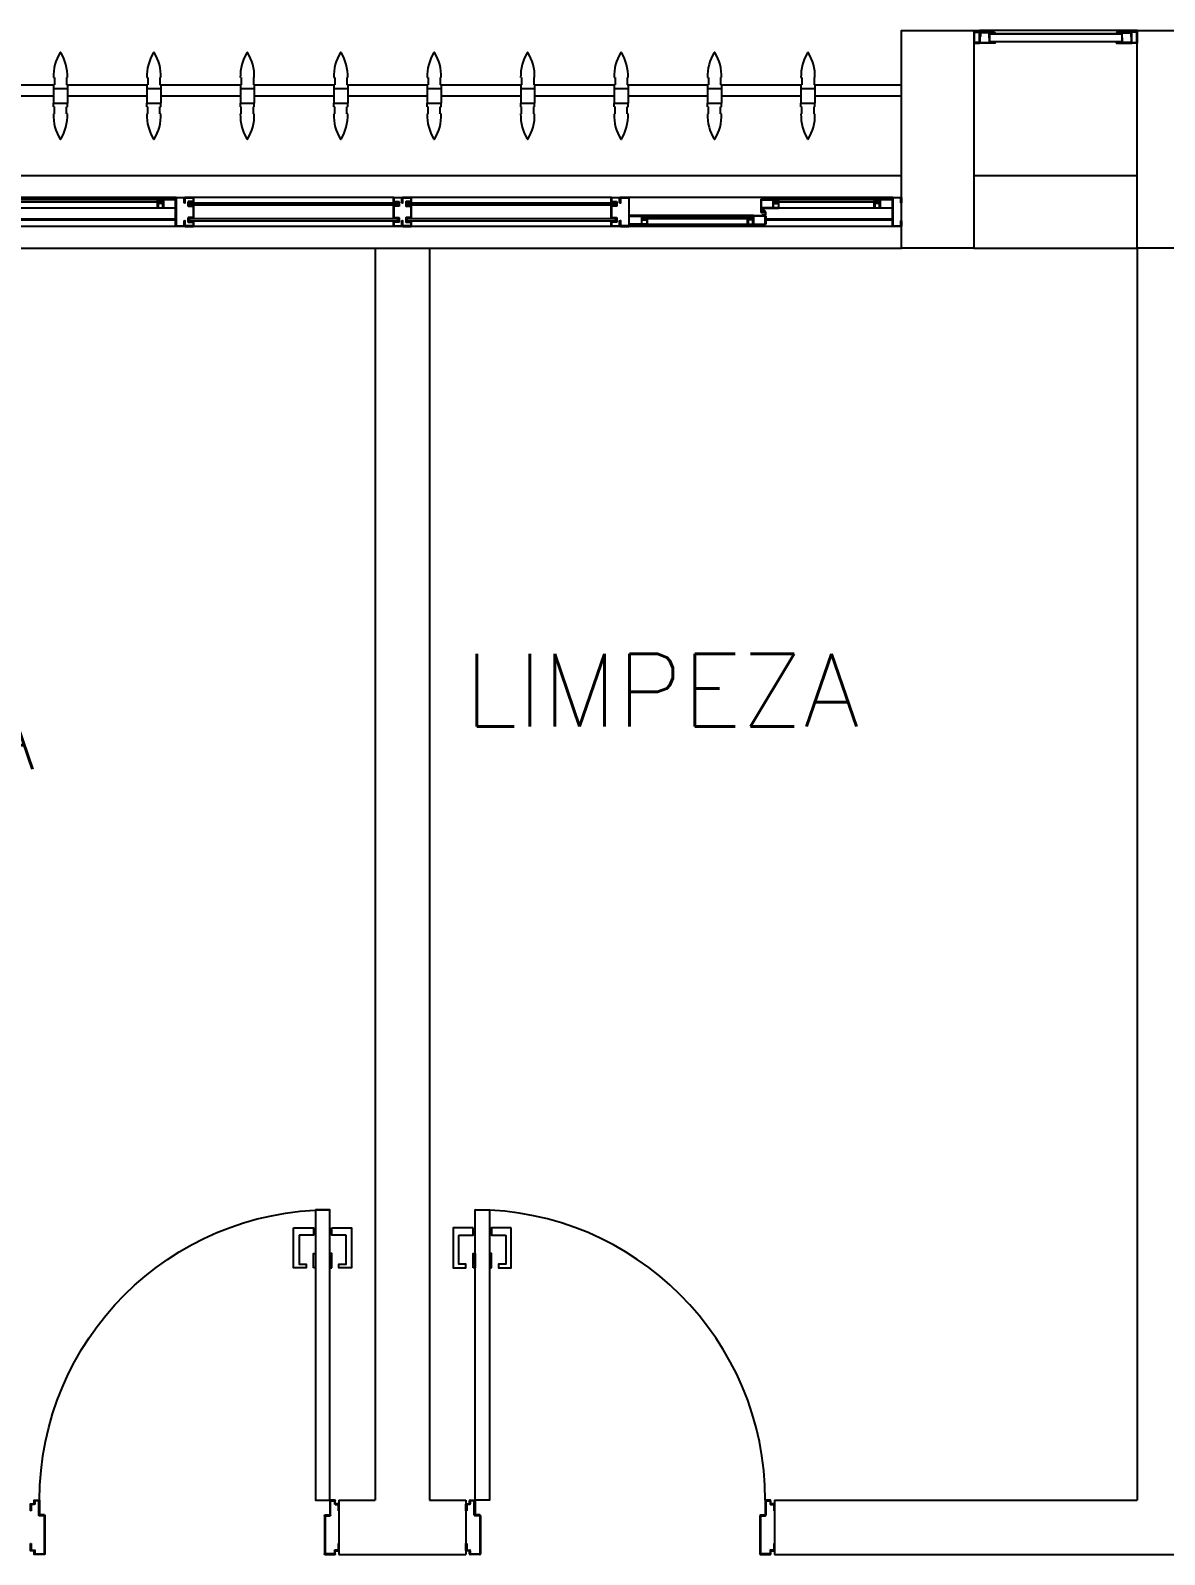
# Model space of a CAD drawing. Header units: millimetres. Extents: x 2686 to 2939, y 1294 to 1441.
# Drawn here: x 2813.071 to 2816.196, y 1316.775 to 1320.975 of the extents above; entities that cross this region are included whole.
import ezdxf

# ---------------------------------------------------------------- set-up
doc = ezdxf.new("R2010")
doc.units = ezdxf.units.MM
doc.linetypes.add('HIDDEN', pattern=[0.375, 0.25, -0.125])
for name, color, linetype in [('AR-ALV', 2, 'Continuous'), ('AR-ESQ', 1, 'Continuous'), ('AR-ESTC', 3, 'Continuous'), ('AR-PEITORIL', 1, 'Continuous'), ('AR-PORTA', 1, 'Continuous'), ('BR-PAINEL', 1, 'Continuous'), ('BR-SUPORTE', 1, 'Continuous'), ('DT-ESQ-BAGUETE-C', 1, 'Continuous'), ('DT-ESQ-BAGUETE-V', 1, 'Continuous'), ('DT-ESQ-CHAPA DOBRADA-V', 1, 'Continuous'), ('DT-ESQ-MARCO-V', 1, 'Continuous'), ('DT-ESQ-PERFIL CADEIRA-C', 2, 'Continuous'), ('DT-ESQ-PERFIL CADEIRA-V', 2, 'Continuous'), ('DT-ESQ-PERFIL U SIMPLES-C', 2, 'Continuous'), ('DT-ESQ-PERFIL U-C', 2, 'Continuous'), ('DT-ESQ-PERFIL U-V', 1, 'Continuous'), ('DT-ESQ-VENEZIANA-C', 1, 'Continuous'), ('DT-ESQ-VENEZIANA-V', 1, 'Continuous'), ('DT-ESQ-VIDRO-C', 2, 'Continuous'), ('DT-ESQ-VIDRO-PROJ', 32, 'HIDDEN'), ('DT-ESQ-VIDRO-V', 71, 'Continuous'), ('DT-TXTMOD', 1, 'Continuous'), ('maçaneta', 1, 'Continuous'), ('mov', 1, 'Continuous'), ('PM-PERFIL U-C', 2, 'Continuous'), ('pm1', 2, 'Continuous'), ('TEXTO', 2, 'Continuous')]:
    doc.layers.add(name, color=color, linetype=linetype)
doc.styles.add('S10', font='simplex.shx', dxfattribs={"height": 0.1})
doc.styles.add('UNB-100', font='simplex.shx', dxfattribs={"height": 0.2})

# ---------------------------------------------------------------- blocks, each defined once
blk = doc.blocks.new('EF21-P')
at = {"layer": 'DT-ESQ-BAGUETE-C', "ltscale": 0.1}
for points in [[(0.4225, -0.08), (0.409, -0.08), (0.409, -0.0785), (0.422, -0.0785, 0.414214), (0.4225, -0.078), (0.4225, -0.067, 0.414214), (0.422, -0.0665), (0.409, -0.0665), (0.409, -0.065), (0.4225, -0.065, -0.414214), (0.424, -0.0665), (0.424, -0.0785, -0.414214)], [(0.7015, -0.08), (0.715, -0.08), (0.715, -0.0785), (0.702, -0.0785, -0.414214), (0.7015, -0.078), (0.7015, -0.067, -0.414214), (0.702, -0.0665), (0.715, -0.0665), (0.715, -0.065), (0.7015, -0.065, 0.414214), (0.7, -0.0665), (0.7, -0.0785, 0.414214)], [(2.61, -0.08), (2.5965, -0.08), (2.5965, -0.0785), (2.6095, -0.0785, 0.414214), (2.61, -0.078), (2.61, -0.067, 0.414214), (2.6095, -0.0665), (2.5965, -0.0665), (2.5965, -0.065), (2.61, -0.065, -0.414214), (2.6115, -0.0665), (2.6115, -0.0785, -0.414214)], [(3.1015, -0.08), (3.115, -0.08), (3.115, -0.0785), (3.102, -0.0785, -0.414214), (3.1015, -0.078), (3.1015, -0.067, -0.414214), (3.102, -0.0665), (3.115, -0.0665), (3.115, -0.065), (3.1015, -0.065, 0.414214), (3.1, -0.0665), (3.1, -0.0785, 0.414214)], [(0.0735, -0.125), (0.06, -0.125), (0.06, -0.1235), (0.073, -0.1235, 0.414214), (0.0735, -0.123), (0.0735, -0.112, 0.414214), (0.073, -0.1115), (0.06, -0.1115), (0.06, -0.11), (0.0735, -0.11, -0.414214), (0.075, -0.1115), (0.075, -0.1235, -0.414214)], [(0.339, -0.125), (0.3525, -0.125), (0.3525, -0.1235), (0.3395, -0.1235, -0.414214), (0.339, -0.123), (0.339, -0.112, -0.414214), (0.3395, -0.1115), (0.3525, -0.1115), (0.3525, -0.11), (0.339, -0.11, 0.414214), (0.3375, -0.1115), (0.3375, -0.1235, 0.414214)], [(2.0485, -0.125), (2.035, -0.125), (2.035, -0.1235), (2.048, -0.1235, 0.414214), (2.0485, -0.123), (2.0485, -0.112, 0.414214), (2.048, -0.1115), (2.035, -0.1115), (2.035, -0.11), (2.0485, -0.11, -0.414214), (2.05, -0.1115), (2.05, -0.1235, -0.414214)], [(2.5265, -0.125), (2.54, -0.125), (2.54, -0.1235), (2.527, -0.1235, -0.414214), (2.5265, -0.123), (2.5265, -0.112, -0.414214), (2.527, -0.1115), (2.54, -0.1115), (2.54, -0.11), (2.5265, -0.11, 0.414214), (2.525, -0.1115), (2.525, -0.1235, 0.414214)]]:
    blk.add_lwpolyline(points, format="xyb", close=True, dxfattribs=at)
at = {"layer": 'DT-ESQ-BAGUETE-V', "ltscale": 0.1}
for p, q in [((0.4225, -0.065), (0.7015, -0.065)), ((2.61, -0.065), (3.1015, -0.065)), ((0.0735, -0.11), (0.339, -0.11)), ((2.0485, -0.11), (2.5265, -0.11))]:
    blk.add_line(p, q, dxfattribs=at)
at = {"layer": 'DT-ESQ-CHAPA DOBRADA-V', "ltscale": 0.1}
for p, q in [((0.025, -0.077), (0.374, -0.077)), ((0.025, -0.08), (0.374, -0.08)), ((2, -0.077), (2.5615, -0.077)), ((2, -0.08), (2.5615, -0.08))]:
    blk.add_line(p, q, dxfattribs=at)
at = {"layer": 'DT-ESQ-MARCO-V', "ltscale": 0.1}
for p, q in [((0.7985, -0.06), (1.3515, -0.06)), ((1.3985, -0.06), (1.9515, -0.06)), ((3.1985, -0.06), (3.7515, -0.06)), ((0.7985, -0.14), (1.3515, -0.14)), ((1.3985, -0.14), (1.9515, -0.14)), ((3.1985, -0.14), (3.7515, -0.14))]:
    blk.add_line(p, q, dxfattribs=at)
at = {"layer": 'DT-ESQ-PERFIL CADEIRA-C', "ltscale": 0.1}
for p, q in [((0.376, -0.0885), (0.4225, -0.0885)), ((0.75, -0.0885), (0.7015, -0.0885)), ((2.5635, -0.0885), (2.61, -0.0885)), ((3.15, -0.0885), (3.1015, -0.0885)), ((0.025, -0.1335), (0.0735, -0.1335)), ((0.3855, -0.1335), (0.339, -0.1335)), ((2, -0.1335), (2.0485, -0.1335)), ((2.573, -0.1335), (2.5265, -0.1335))]:
    blk.add_line(p, q, dxfattribs=at)
for points in [[(0.4225, -0.087, -1), (0.4225, -0.09), (0.376, -0.09, -0.414214), (0.374, -0.088), (0.374, -0.067, -0.414214), (0.376, -0.065), (0.4075, -0.065, -0.414214), (0.409, -0.0665), (0.409, -0.087)], [(0.409, -0.0885, -0.198913), (0.4079, -0.0881, -0.198913), (0.4075, -0.087), (0.4075, -0.067, 0.414214), (0.407, -0.0665), (0.376, -0.0665, 0.414214), (0.3755, -0.067), (0.3755, -0.088, 0.414214), (0.376, -0.0885)], [(0.7015, -0.09), (0.75, -0.09), (0.75, -0.0885), (0.715, -0.0885, 0.198912), (0.7161, -0.0881, 0.198913), (0.7165, -0.087), (0.7165, -0.067, -0.414214), (0.717, -0.0665), (0.75, -0.0665), (0.75, -0.065), (0.7165, -0.065, 0.414214), (0.715, -0.0665), (0.715, -0.0785), (0.715, -0.08), (0.715, -0.087), (0.7015, -0.087, 1)], [(2.61, -0.087, -1), (2.61, -0.09), (2.5635, -0.09, -0.414214), (2.5615, -0.088), (2.5615, -0.067, -0.414214), (2.5635, -0.065), (2.595, -0.065, -0.414214), (2.5965, -0.0665), (2.5965, -0.087)], [(2.5965, -0.0885, -0.198913), (2.5954, -0.0881, -0.198913), (2.595, -0.087), (2.595, -0.067, 0.414214), (2.5945, -0.0665), (2.5635, -0.0665, 0.414214), (2.563, -0.067), (2.563, -0.088, 0.414214), (2.5635, -0.0885)], [(3.1015, -0.09), (3.15, -0.09), (3.15, -0.0885), (3.115, -0.0885, 0.198912), (3.1161, -0.0881, 0.198913), (3.1165, -0.087), (3.1165, -0.067, -0.414214), (3.117, -0.0665), (3.15, -0.0665), (3.15, -0.065), (3.1165, -0.065, 0.414214), (3.115, -0.0665), (3.115, -0.0785), (3.115, -0.08), (3.115, -0.087), (3.1015, -0.087, 1)], [(0.0735, -0.135), (0.025, -0.135), (0.025, -0.1335), (0.06, -0.1335, -0.198912), (0.0589, -0.1331, -0.198913), (0.0585, -0.132), (0.0585, -0.112, 0.414214), (0.058, -0.1115), (0.025, -0.1115), (0.025, -0.11), (0.0585, -0.11, -0.414214), (0.06, -0.1115), (0.06, -0.1235), (0.06, -0.125), (0.06, -0.132), (0.0735, -0.132, -1)], [(0.339, -0.132, 1), (0.339, -0.135), (0.3855, -0.135, 0.414214), (0.3875, -0.133), (0.3875, -0.112, 0.414214), (0.3855, -0.11), (0.354, -0.11, 0.414214), (0.3525, -0.1115), (0.3525, -0.132)], [(0.3525, -0.1335, 0.198913), (0.3536, -0.1331, 0.198913), (0.354, -0.132), (0.354, -0.112, -0.414214), (0.3545, -0.1115), (0.3855, -0.1115, -0.414214), (0.386, -0.112), (0.386, -0.133, -0.414214), (0.3855, -0.1335)], [(2.0485, -0.135), (2, -0.135), (2, -0.1335), (2.035, -0.1335, -0.198912), (2.0339, -0.1331, -0.198913), (2.0335, -0.132), (2.0335, -0.112, 0.414214), (2.033, -0.1115), (2, -0.1115), (2, -0.11), (2.0335, -0.11, -0.414214), (2.035, -0.1115), (2.035, -0.1235), (2.035, -0.125), (2.035, -0.132), (2.0485, -0.132, -1)], [(2.5265, -0.132, 1), (2.5265, -0.135), (2.573, -0.135, 0.414214), (2.575, -0.133), (2.575, -0.112, 0.414214), (2.573, -0.11), (2.5415, -0.11, 0.414214), (2.54, -0.1115), (2.54, -0.132)], [(2.54, -0.1335, 0.198913), (2.5411, -0.1331, 0.198913), (2.5415, -0.132), (2.5415, -0.112, -0.414214), (2.542, -0.1115), (2.573, -0.1115, -0.414214), (2.5735, -0.112), (2.5735, -0.133, -0.414214), (2.573, -0.1335)]]:
    blk.add_lwpolyline(points, format="xyb", close=True, dxfattribs=at)
at = {"layer": 'DT-ESQ-PERFIL CADEIRA-V', "ltscale": 0.1}
for p, q in [((0.4075, -0.09), (0.7015, -0.09)), ((2.595, -0.09), (3.1015, -0.09)), ((0.0735, -0.135), (0.339, -0.135)), ((2.0485, -0.135), (2.5265, -0.135))]:
    blk.add_line(p, q, dxfattribs=at)
at = {"layer": 'DT-ESQ-PERFIL U SIMPLES-C', "ltscale": 0.1}
for points in [[(0.376, -0.102), (0.384, -0.102), (0.384, -0.1005), (0.376, -0.1005, -0.414214), (0.3755, -0.1), (0.3755, -0.092, -0.414214), (0.376, -0.0915), (0.384, -0.0915), (0.384, -0.09), (0.376, -0.09, 0.414214), (0.374, -0.092), (0.374, -0.1, 0.414214)], [(0.3855, -0.098), (0.3775, -0.098), (0.3775, -0.0995), (0.3855, -0.0995, -0.414214), (0.386, -0.1), (0.386, -0.108, -0.414214), (0.3855, -0.1085), (0.3775, -0.1085), (0.3775, -0.11), (0.3855, -0.11, 0.414214), (0.3875, -0.108), (0.3875, -0.1, 0.414214)], [(2.5635, -0.102), (2.5715, -0.102), (2.5715, -0.1005), (2.5635, -0.1005, -0.414214), (2.563, -0.1), (2.563, -0.092, -0.414214), (2.5635, -0.0915), (2.5715, -0.0915), (2.5715, -0.09), (2.5635, -0.09, 0.414214), (2.5615, -0.092), (2.5615, -0.1, 0.414214)], [(2.573, -0.098), (2.565, -0.098), (2.565, -0.0995), (2.573, -0.0995, -0.414214), (2.5735, -0.1), (2.5735, -0.108, -0.414214), (2.573, -0.1085), (2.565, -0.1085), (2.565, -0.11), (2.573, -0.11, 0.414214), (2.575, -0.108), (2.575, -0.1, 0.414214)]]:
    blk.add_lwpolyline(points, format="xyb", close=True, dxfattribs=at)
at = {"layer": 'DT-ESQ-PERFIL U-C', "ltscale": 0.1}
for points in [[(0, -0.0615, -0.414214), (0.0015, -0.06), (0.0235, -0.06, -0.414214), (0.025, -0.0615), (0.025, -0.1385, -0.414214), (0.0235, -0.14), (0.0015, -0.14, -0.414214), (0, -0.1385), (0, -0.125), (0.0015, -0.125), (0.0015, -0.138, 0.414214), (0.002, -0.1385), (0.023, -0.1385, 0.414214), (0.0235, -0.138), (0.0235, -0.062, 0.414214), (0.023, -0.0615), (0.002, -0.0615, 0.414214), (0.0015, -0.062), (0.0015, -0.075), (0, -0.075)], [(0.775, -0.0615, 0.414214), (0.7735, -0.06), (0.7515, -0.06, 0.414214), (0.75, -0.0615), (0.75, -0.1385, 0.414214), (0.7515, -0.14), (0.7735, -0.14, 0.414214), (0.775, -0.1385), (0.775, -0.125), (0.7735, -0.125), (0.7735, -0.138, -0.414214), (0.773, -0.1385), (0.752, -0.1385, -0.414214), (0.7515, -0.138), (0.7515, -0.062, -0.414214), (0.752, -0.0615), (0.773, -0.0615, -0.414214), (0.7735, -0.062), (0.7735, -0.075), (0.775, -0.075)], [(0.8, -0.1285), (0.8, -0.1385, -0.414214), (0.7985, -0.14), (0.7765, -0.14, -0.414214), (0.775, -0.1385), (0.775, -0.125), (0.7765, -0.125), (0.7765, -0.138, 0.414214), (0.777, -0.1385), (0.798, -0.1385, 0.414214), (0.7985, -0.138), (0.7985, -0.1285), (0.7855, -0.1285, -0.414214), (0.784, -0.127), (0.784, -0.117, -0.414214), (0.7855, -0.1155), (0.7985, -0.1155), (0.7985, -0.0845), (0.7855, -0.0845, -0.414214), (0.784, -0.083), (0.784, -0.073, -0.414214), (0.7855, -0.0715), (0.7985, -0.0715), (0.7985, -0.062, 0.414214), (0.798, -0.0615), (0.777, -0.0615, 0.414214), (0.7765, -0.062), (0.7765, -0.075), (0.775, -0.075), (0.775, -0.0615, -0.414214), (0.7765, -0.06), (0.7985, -0.06, -0.414214), (0.8, -0.0615), (0.8, -0.0715, -0.414214), (0.7985, -0.073), (0.7855, -0.073), (0.7855, -0.083), (0.7985, -0.083), (0.7985, -0.083, -0.414214), (0.8, -0.0845), (0.8, -0.1155, -0.414214), (0.7985, -0.117), (0.7985, -0.117), (0.7855, -0.117), (0.7855, -0.127), (0.7985, -0.127, -0.414214)], [(1.35, -0.1285), (1.35, -0.1385, 0.414214), (1.3515, -0.14), (1.3735, -0.14, 0.414214), (1.375, -0.1385), (1.375, -0.125), (1.3735, -0.125), (1.3735, -0.138, -0.414214), (1.373, -0.1385), (1.352, -0.1385, -0.414214), (1.3515, -0.138), (1.3515, -0.1285), (1.3645, -0.1285, 0.414214), (1.366, -0.127), (1.366, -0.117, 0.414214), (1.3645, -0.1155), (1.3515, -0.1155), (1.3515, -0.0845), (1.3645, -0.0845, 0.414214), (1.366, -0.083), (1.366, -0.073, 0.414214), (1.3645, -0.0715), (1.3515, -0.0715), (1.3515, -0.062, -0.414214), (1.352, -0.0615), (1.373, -0.0615, -0.414214), (1.3735, -0.062), (1.3735, -0.075), (1.375, -0.075), (1.375, -0.0615, 0.414214), (1.3735, -0.06), (1.3515, -0.06, 0.414214), (1.35, -0.0615), (1.35, -0.0715, 0.414214), (1.3515, -0.073), (1.3645, -0.073), (1.3645, -0.083), (1.3515, -0.083), (1.3515, -0.083, 0.414214), (1.35, -0.0845), (1.35, -0.1155, 0.414214), (1.3515, -0.117), (1.3515, -0.117), (1.3645, -0.117), (1.3645, -0.127), (1.3515, -0.127, 0.414214)], [(1.4, -0.1285), (1.4, -0.1385, -0.414214), (1.3985, -0.14), (1.3765, -0.14, -0.414214), (1.375, -0.1385), (1.375, -0.125), (1.3765, -0.125), (1.3765, -0.138, 0.414214), (1.377, -0.1385), (1.398, -0.1385, 0.414214), (1.3985, -0.138), (1.3985, -0.1285), (1.3855, -0.1285, -0.414214), (1.384, -0.127), (1.384, -0.117, -0.414214), (1.3855, -0.1155), (1.3985, -0.1155), (1.3985, -0.0845), (1.3855, -0.0845, -0.414214), (1.384, -0.083), (1.384, -0.073, -0.414214), (1.3855, -0.0715), (1.3985, -0.0715), (1.3985, -0.062, 0.414214), (1.398, -0.0615), (1.377, -0.0615, 0.414214), (1.3765, -0.062), (1.3765, -0.075), (1.375, -0.075), (1.375, -0.0615, -0.414214), (1.3765, -0.06), (1.3985, -0.06, -0.414214), (1.4, -0.0615), (1.4, -0.0715, -0.414214), (1.3985, -0.073), (1.3855, -0.073), (1.3855, -0.083), (1.3985, -0.083), (1.3985, -0.083, -0.414214), (1.4, -0.0845), (1.4, -0.1155, -0.414214), (1.3985, -0.117), (1.3985, -0.117), (1.3855, -0.117), (1.3855, -0.127), (1.3985, -0.127, -0.414214)], [(1.95, -0.1285), (1.95, -0.1385, 0.414214), (1.9515, -0.14), (1.9735, -0.14, 0.414214), (1.975, -0.1385), (1.975, -0.125), (1.9735, -0.125), (1.9735, -0.138, -0.414214), (1.973, -0.1385), (1.952, -0.1385, -0.414214), (1.9515, -0.138), (1.9515, -0.1285), (1.9645, -0.1285, 0.414214), (1.966, -0.127), (1.966, -0.117, 0.414214), (1.9645, -0.1155), (1.9515, -0.1155), (1.9515, -0.0845), (1.9645, -0.0845, 0.414214), (1.966, -0.083), (1.966, -0.073, 0.414214), (1.9645, -0.0715), (1.9515, -0.0715), (1.9515, -0.062, -0.414214), (1.952, -0.0615), (1.973, -0.0615, -0.414214), (1.9735, -0.062), (1.9735, -0.075), (1.975, -0.075), (1.975, -0.0615, 0.414214), (1.9735, -0.06), (1.9515, -0.06, 0.414214), (1.95, -0.0615), (1.95, -0.0715, 0.414214), (1.9515, -0.073), (1.9645, -0.073), (1.9645, -0.083), (1.9515, -0.083), (1.9515, -0.083, 0.414214), (1.95, -0.0845), (1.95, -0.1155, 0.414214), (1.9515, -0.117), (1.9515, -0.117), (1.9645, -0.117), (1.9645, -0.127), (1.9515, -0.127, 0.414214)], [(1.975, -0.0615, -0.414214), (1.9765, -0.06), (1.9985, -0.06, -0.414214), (2, -0.0615), (2, -0.1385, -0.414214), (1.9985, -0.14), (1.9765, -0.14, -0.414214), (1.975, -0.1385), (1.975, -0.125), (1.9765, -0.125), (1.9765, -0.138, 0.414214), (1.977, -0.1385), (1.998, -0.1385, 0.414214), (1.9985, -0.138), (1.9985, -0.062, 0.414214), (1.998, -0.0615), (1.977, -0.0615, 0.414214), (1.9765, -0.062), (1.9765, -0.075), (1.975, -0.075)], [(3.175, -0.0615, 0.414214), (3.1735, -0.06), (3.1515, -0.06, 0.414214), (3.15, -0.0615), (3.15, -0.1385, 0.414214), (3.1515, -0.14), (3.1735, -0.14, 0.414214), (3.175, -0.1385), (3.175, -0.125), (3.1735, -0.125), (3.1735, -0.138, -0.414214), (3.173, -0.1385), (3.152, -0.1385, -0.414214), (3.1515, -0.138), (3.1515, -0.062, -0.414214), (3.152, -0.0615), (3.173, -0.0615, -0.414214), (3.1735, -0.062), (3.1735, -0.075), (3.175, -0.075)], [(3.2, -0.1285), (3.2, -0.1385, -0.414214), (3.1985, -0.14), (3.1765, -0.14, -0.414214), (3.175, -0.1385), (3.175, -0.125), (3.1765, -0.125), (3.1765, -0.138, 0.414214), (3.177, -0.1385), (3.198, -0.1385, 0.414214), (3.1985, -0.138), (3.1985, -0.1285), (3.1855, -0.1285, -0.414214), (3.184, -0.127), (3.184, -0.117, -0.414214), (3.1855, -0.1155), (3.1985, -0.1155), (3.1985, -0.0845), (3.1855, -0.0845, -0.414214), (3.184, -0.083), (3.184, -0.073, -0.414214), (3.1855, -0.0715), (3.1985, -0.0715), (3.1985, -0.062, 0.414214), (3.198, -0.0615), (3.177, -0.0615, 0.414214), (3.1765, -0.062), (3.1765, -0.075), (3.175, -0.075), (3.175, -0.0615, -0.414214), (3.1765, -0.06), (3.1985, -0.06, -0.414214), (3.2, -0.0615), (3.2, -0.0715, -0.414214), (3.1985, -0.073), (3.1855, -0.073), (3.1855, -0.083), (3.1985, -0.083), (3.1985, -0.083, -0.414214), (3.2, -0.0845), (3.2, -0.1155, -0.414214), (3.1985, -0.117), (3.1985, -0.117), (3.1855, -0.117), (3.1855, -0.127), (3.1985, -0.127, -0.414214)], [(3.75, -0.1285), (3.75, -0.1385, 0.414214), (3.7515, -0.14), (3.7735, -0.14, 0.414214), (3.775, -0.1385), (3.775, -0.125), (3.7735, -0.125), (3.7735, -0.138, -0.414214), (3.773, -0.1385), (3.752, -0.1385, -0.414214), (3.7515, -0.138), (3.7515, -0.1285), (3.7645, -0.1285, 0.414214), (3.766, -0.127), (3.766, -0.117, 0.414214), (3.7645, -0.1155), (3.7515, -0.1155), (3.7515, -0.0845), (3.7645, -0.0845, 0.414214), (3.766, -0.083), (3.766, -0.073, 0.414214), (3.7645, -0.0715), (3.7515, -0.0715), (3.7515, -0.062, -0.414214), (3.752, -0.0615), (3.773, -0.0615, -0.414214), (3.7735, -0.062), (3.7735, -0.075), (3.775, -0.075), (3.775, -0.0615, 0.414214), (3.7735, -0.06), (3.7515, -0.06, 0.414214), (3.75, -0.0615), (3.75, -0.0715, 0.414214), (3.7515, -0.073), (3.7645, -0.073), (3.7645, -0.083), (3.7515, -0.083), (3.7515, -0.083, 0.414214), (3.75, -0.0845), (3.75, -0.1155, 0.414214), (3.7515, -0.117), (3.7515, -0.117), (3.7645, -0.117), (3.7645, -0.127), (3.7515, -0.127, 0.414214)]]:
    blk.add_lwpolyline(points, format="xyb", close=True, dxfattribs=at)
at = {"layer": 'DT-ESQ-PERFIL U-V', "ltscale": 0.1}
for p, q in [((0.0235, -0.06), (0.7515, -0.06)), ((1.9985, -0.06), (3.1515, -0.06)), ((0.0235, -0.14), (0.7515, -0.14)), ((1.9985, -0.14), (3.1515, -0.14))]:
    blk.add_line(p, q, dxfattribs=at)
at = {"layer": 'DT-ESQ-VIDRO-C', "ltscale": 0.1}
for points in [[(0.7125, -0.085), (0.7125, -0.082), (0.4115, -0.082), (0.4115, -0.085)], [(1.3625, -0.081), (1.3625, -0.075), (0.7875, -0.075), (0.7875, -0.081)], [(1.9625, -0.081), (1.9625, -0.075), (1.3875, -0.075), (1.3875, -0.081)], [(3.1125, -0.085), (3.1125, -0.082), (2.599, -0.082), (2.599, -0.085)], [(3.7625, -0.081), (3.7625, -0.075), (3.1875, -0.075), (3.1875, -0.081)], [(0.063, -0.13), (0.063, -0.127), (0.3495, -0.127), (0.3495, -0.13)], [(2.038, -0.13), (2.038, -0.127), (2.537, -0.127), (2.537, -0.13)]]:
    blk.add_lwpolyline(points, close=True, dxfattribs=at)
at = {"layer": 'DT-ESQ-VIDRO-PROJ', "ltscale": 0.1}
for points in [[(3.8, -0.1285), (3.8, -0.1385, -0.414214), (3.7985, -0.14), (3.7765, -0.14, -0.414214), (3.775, -0.1385), (3.775, -0.125), (3.7765, -0.125), (3.7765, -0.138, 0.414214), (3.777, -0.1385), (3.798, -0.1385, 0.414214), (3.7985, -0.138), (3.7985, -0.1285), (3.7855, -0.1285, -0.414214), (3.784, -0.127), (3.784, -0.117, -0.414214), (3.7855, -0.1155), (3.7985, -0.1155), (3.7985, -0.0845), (3.7855, -0.0845, -0.414214), (3.784, -0.083), (3.784, -0.073, -0.414214), (3.7855, -0.0715), (3.7985, -0.0715), (3.7985, -0.062, 0.414214), (3.798, -0.0615), (3.777, -0.0615, 0.414214), (3.7765, -0.062), (3.7765, -0.075), (3.775, -0.075), (3.775, -0.0615, -0.414214), (3.7765, -0.06), (3.7985, -0.06, -0.414214), (3.8, -0.0615), (3.8, -0.0715, -0.414214), (3.7985, -0.073), (3.7855, -0.073), (3.7855, -0.083), (3.7985, -0.083), (3.7985, -0.083, -0.414214), (3.8, -0.0845), (3.8, -0.1155, -0.414214), (3.7985, -0.117), (3.7985, -0.117), (3.7855, -0.117), (3.7855, -0.127), (3.7985, -0.127, -0.414214)], [(4.35, -0.1285), (4.35, -0.1385, 0.414214), (4.3515, -0.14), (4.3735, -0.14, 0.414214), (4.375, -0.1385), (4.375, -0.125), (4.3735, -0.125), (4.3735, -0.138, -0.414214), (4.373, -0.1385), (4.352, -0.1385, -0.414214), (4.3515, -0.138), (4.3515, -0.1285), (4.3645, -0.1285, 0.414214), (4.366, -0.127), (4.366, -0.117, 0.414214), (4.3645, -0.1155), (4.3515, -0.1155), (4.3515, -0.0845), (4.3645, -0.0845, 0.414214), (4.366, -0.083), (4.366, -0.073, 0.414214), (4.3645, -0.0715), (4.3515, -0.0715), (4.3515, -0.062, -0.414214), (4.352, -0.0615), (4.373, -0.0615, -0.414214), (4.3735, -0.062), (4.3735, -0.075), (4.375, -0.075), (4.375, -0.0615, 0.414214), (4.3735, -0.06), (4.3515, -0.06, 0.414214), (4.35, -0.0615), (4.35, -0.0715, 0.414214), (4.3515, -0.073), (4.3645, -0.073), (4.3645, -0.083), (4.3515, -0.083), (4.3515, -0.083, 0.414214), (4.35, -0.0845), (4.35, -0.1155, 0.414214), (4.3515, -0.117), (4.3515, -0.117), (4.3645, -0.117), (4.3645, -0.127), (4.3515, -0.127, 0.414214)], [(4.4, -0.1285), (4.4, -0.1385, -0.414214), (4.3985, -0.14), (4.3765, -0.14, -0.414214), (4.375, -0.1385), (4.375, -0.125), (4.3765, -0.125), (4.3765, -0.138, 0.414214), (4.377, -0.1385), (4.398, -0.1385, 0.414214), (4.3985, -0.138), (4.3985, -0.1285), (4.3855, -0.1285, -0.414214), (4.384, -0.127), (4.384, -0.117, -0.414214), (4.3855, -0.1155), (4.3985, -0.1155), (4.3985, -0.0845), (4.3855, -0.0845, -0.414214), (4.384, -0.083), (4.384, -0.073, -0.414214), (4.3855, -0.0715), (4.3985, -0.0715), (4.3985, -0.062, 0.414214), (4.398, -0.0615), (4.377, -0.0615, 0.414214), (4.3765, -0.062), (4.3765, -0.075), (4.375, -0.075), (4.375, -0.0615, -0.414214), (4.3765, -0.06), (4.3985, -0.06, -0.414214), (4.4, -0.0615), (4.4, -0.0715, -0.414214), (4.3985, -0.073), (4.3855, -0.073), (4.3855, -0.083), (4.3985, -0.083), (4.3985, -0.083, -0.414214), (4.4, -0.0845), (4.4, -0.1155, -0.414214), (4.3985, -0.117), (4.3985, -0.117), (4.3855, -0.117), (4.3855, -0.127), (4.3985, -0.127, -0.414214)], [(5.125, -0.1285), (5.125, -0.1385, 0.414214), (5.1265, -0.14), (5.1485, -0.14, 0.414214), (5.15, -0.1385), (5.15, -0.125), (5.1485, -0.125), (5.1485, -0.138, -0.414214), (5.148, -0.1385), (5.127, -0.1385, -0.414214), (5.1265, -0.138), (5.1265, -0.1285), (5.1395, -0.1285, 0.414214), (5.141, -0.127), (5.141, -0.117, 0.414214), (5.1395, -0.1155), (5.1265, -0.1155), (5.1265, -0.0845), (5.1395, -0.0845, 0.414214), (5.141, -0.083), (5.141, -0.073, 0.414214), (5.1395, -0.0715), (5.1265, -0.0715), (5.1265, -0.062, -0.414214), (5.127, -0.0615), (5.148, -0.0615, -0.414214), (5.1485, -0.062), (5.1485, -0.075), (5.15, -0.075), (5.15, -0.0615, 0.414214), (5.1485, -0.06), (5.1265, -0.06, 0.414214), (5.125, -0.0615), (5.125, -0.0715, 0.414214), (5.1265, -0.073), (5.1395, -0.073), (5.1395, -0.083), (5.1265, -0.083), (5.1265, -0.083, 0.414214), (5.125, -0.0845), (5.125, -0.1155, 0.414214), (5.1265, -0.117), (5.1265, -0.117), (5.1395, -0.117), (5.1395, -0.127), (5.1265, -0.127, 0.414214)]]:
    blk.add_lwpolyline(points, format="xyb", close=True, dxfattribs=at)
for points in [[(4.3625, -0.081), (4.3625, -0.075), (3.7875, -0.075), (3.7875, -0.081)], [(5.1375, -0.081), (5.1375, -0.075), (4.3875, -0.075), (4.3875, -0.081)], [(4.3625, -0.119), (4.3625, -0.125), (3.7875, -0.125), (3.7875, -0.119)], [(5.1375, -0.119), (5.1375, -0.125), (4.3875, -0.125), (4.3875, -0.119)]]:
    blk.add_lwpolyline(points, close=True, dxfattribs=at)
at = {"layer": 'DT-ESQ-VIDRO-V', "ltscale": 0.1}
for points in [[(1.3625, -0.119), (1.3625, -0.125), (0.7875, -0.125), (0.7875, -0.119)], [(1.9625, -0.119), (1.9625, -0.125), (1.3875, -0.125), (1.3875, -0.119)], [(3.7625, -0.119), (3.7625, -0.125), (3.1875, -0.125), (3.1875, -0.119)]]:
    blk.add_lwpolyline(points, close=True, dxfattribs=at)
at = {"layer": 'DT-TXTMOD', "ltscale": 0.1, "style": 'S10', "flags": 3}
for tag, p in [('M01', (0.025, -0.28)), ('M02', (0.3253, -0.28)), ('M03', (0.627, -0.28)), ('M04', (0.9288, -0.28)), ('M05', (1.2306, -0.28)), ('M06', (1.5323, -0.28)), ('M07', (1.8341, -0.28)), ('M08', (2.1359, -0.28)), ('M09', (2.4376, -0.28)), ('M10', (2.7394, -0.28)), ('M11', (3.0412, -0.28)), ('M12', (3.3429, -0.28)), ('M13', (3.6447, -0.28)), ('M14', (3.9464, -0.28)), ('M15', (4.2482, -0.28)), ('M16', (4.55, -0.28)), ('M17', (4.8517, -0.28))]:
    blk.add_attdef(tag, p, '', height=0.1, dxfattribs=at)
blk = doc.blocks.new('PM3')
at = {"layer": 'maçaneta'}
for points in [[(0.02, 0.825), (-0.035, 0.825), (-0.035, 0.715), (0, 0.715), (0, 0.725), (-0.02, 0.725), (-0.02, 0.8035, -0.414214), (-0.0185, 0.805), (0.02, 0.805)], [(0.125, 0.825), (0.07, 0.825), (0.07, 0.805), (0.1085, 0.805, -0.414214), (0.11, 0.8035), (0.11, 0.725), (0.09, 0.725), (0.09, 0.715), (0.125, 0.715)]]:
    blk.add_lwpolyline(points, format="xyb", close=True, dxfattribs=at)
for points in [[(0.02, 0.715), (0.02, 0.755), (0.025, 0.755), (0.025, 0.715)], [(0.07, 0.715), (0.07, 0.755), (0.065, 0.755), (0.065, 0.715)]]:
    blk.add_lwpolyline(points, close=True, dxfattribs=at)
at = {"layer": 'mov'}
blk.add_arc((0.025, 0.075), 0.8, 0, 90, dxfattribs=at)
at = {"layer": 'PM-PERFIL U-C'}
for p, q in [((0, 0.045), (0, 0.0635)), ((0.002, 0.045), (0, 0.045)), ((0.0015, 0.065), (0.01, 0.065)), ((0.002, 0.063), (0.002, 0.045)), ((0.0105, 0.063), (0.002, 0.063)), ((0.01, 0.065), (0.01, 0.0735)), ((0.0115, 0.075), (0.0235, 0.075)), ((0.012, 0.073), (0.012, 0.0645)), ((0.023, 0.073), (0.012, 0.073)), ((0.023, 0.0335), (0.023, 0.073)), ((0.025, 0.0735), (0.025, 0.034)), ((0.825, 0.0735), (0.825, 0.034)), ((0.8385, 0.075), (0.8265, 0.075)), ((0.827, 0.073), (0.838, 0.073)), ((0.827, 0.0335), (0.827, 0.073)), ((0.838, 0.073), (0.838, 0.0645)), ((0.8395, 0.063), (0.848, 0.063)), ((0.84, 0.065), (0.84, 0.0735)), ((0.8485, 0.065), (0.84, 0.065)), ((0.848, 0.063), (0.848, 0.045)), ((0.848, 0.045), (0.85, 0.045)), ((0.85, 0.045), (0.85, 0.0635)), ((0.038, 0.032), (0.0245, 0.032)), ((0.0385, 0.034), (0.025, 0.034)), ((0.038, 0.032), (0.038, -0.073)), ((0.04, 0.0325), (0.04, -0.0735)), ((0.81, 0.0325), (0.81, -0.0735)), ((0.8115, 0.034), (0.825, 0.034)), ((0.812, 0.032), (0.8255, 0.032)), ((0.812, 0.032), (0.812, -0.073)), ((0, -0.045), (0.002, -0.045)), ((0, -0.0635), (0, -0.045)), ((0.01, -0.065), (0.0015, -0.065)), ((0.002, -0.045), (0.002, -0.063)), ((0.002, -0.063), (0.0105, -0.063)), ((0.01, -0.0735), (0.01, -0.065)), ((0.0385, -0.075), (0.0115, -0.075)), ((0.012, -0.0645), (0.012, -0.073)), ((0.012, -0.073), (0.038, -0.073)), ((0.8115, -0.075), (0.8385, -0.075)), ((0.838, -0.073), (0.812, -0.073)), ((0.838, -0.0645), (0.838, -0.073)), ((0.848, -0.063), (0.8395, -0.063)), ((0.84, -0.0735), (0.84, -0.065)), ((0.84, -0.065), (0.8485, -0.065)), ((0.85, -0.045), (0.848, -0.045)), ((0.848, -0.045), (0.848, -0.063)), ((0.85, -0.0635), (0.85, -0.045))]:
    blk.add_line(p, q, dxfattribs=at)
for centre, start, end in [((0.0015, 0.0635), 90, 180), ((0.0115, 0.0735), 90, 180), ((0.0105, 0.0645), 270, 0), ((0.0235, 0.0735), 360, 90), ((0.8265, 0.0735), 90, 180), ((0.8395, 0.0645), 180, 270), ((0.8385, 0.0735), 0, 90), ((0.8485, 0.0635), 0, 90), ((0.0245, 0.0335), 180, 270), ((0.0385, 0.0325), 0, 90), ((0.8115, 0.0325), 90, 180), ((0.8255, 0.0335), 270, 0), ((0.0015, -0.0635), 180, 270), ((0.0115, -0.0735), 180, 270), ((0.0105, -0.0645), 0, 90), ((0.0385, -0.0735), 269.9386, 0), ((0.8115, -0.0735), 180, 270.0614), ((0.8395, -0.0645), 90, 180), ((0.8385, -0.0735), 270, 0), ((0.8485, -0.0635), 270, 0)]:
    blk.add_arc(centre, 0.0015, start, end, dxfattribs=at)
at = {"layer": 'pm1'}
blk.add_lwpolyline([(0.065, 0.875), (0.065, 0.075), (0.025, 0.075), (0.025, 0.875)], close=True, dxfattribs=at)
blk = doc.blocks.new('EF01C-P')
at = {"layer": 'DT-ESQ-BAGUETE-C', "ltscale": 0.1}
for points in [[(0.0015, 0.035), (0.015, 0.035), (0.015, 0.0335), (0.0015, 0.0335), (0.0015, 0.005), (0.015, 0.005), (0.015, 0.0035), (0.0015, 0.0035, -0.414214), (0, 0.005), (0, 0.0335, -0.414214)], [(0.4485, 0.035), (0.435, 0.035), (0.435, 0.0335), (0.4485, 0.0335), (0.4485, 0.005), (0.435, 0.005), (0.435, 0.0035), (0.4485, 0.0035, 0.414214), (0.45, 0.005), (0.45, 0.0335, 0.414214)]]:
    blk.add_lwpolyline(points, format="xyb", close=True, dxfattribs=at)
at = {"layer": 'DT-ESQ-PERFIL CADEIRA-C', "ltscale": 0.1}
for points in [[(0.01, 0.0015), (0.01, 0.003), (0.0015, 0.003, 1), (0.0015, 0), (0.015, 0, 0.414214), (0.0165, 0.0015), (0.0165, 0.0335), (0.043, 0.0335)], [(0.043, 0.0065), (0.018, 0.0065), (0.018, 0.0165), (0.0165, 0.0165), (0.0165, 0.0065, 0.414214), (0.018, 0.005), (0.043, 0.005), (0.0565, 0.005, 1), (0.0565, 0.008), (0.043, 0.008), (0.043, 0.02), (0.043, 0.032), (0.0565, 0.032, 1), (0.0565, 0.035), (0.043, 0.035), (0.0165, 0.035, 0.414214), (0.015, 0.0335), (0.015, 0.0015), (0.0015, 0.0015)], [(0.0415, 0.02), (0.0415, 0.032, -0.414214), (0.043, 0.0335), (0.0565, 0.0335)], [(0.0415, 0.02), (0.0415, 0.008, 0.414214), (0.043, 0.0065), (0.0565, 0.0065)], [(0.407, 0.0065), (0.432, 0.0065), (0.432, 0.0165), (0.4335, 0.0165), (0.4335, 0.0065, -0.414214), (0.432, 0.005), (0.407, 0.005), (0.3935, 0.005, -1), (0.3935, 0.008), (0.407, 0.008), (0.407, 0.02), (0.407, 0.032), (0.3935, 0.032, -1), (0.3935, 0.035), (0.407, 0.035), (0.4335, 0.035, -0.414214), (0.435, 0.0335), (0.435, 0.0015), (0.4485, 0.0015)], [(0.4085, 0.02), (0.4085, 0.032, 0.414214), (0.407, 0.0335), (0.3935, 0.0335)], [(0.4085, 0.02), (0.4085, 0.008, -0.414214), (0.407, 0.0065), (0.3935, 0.0065)], [(0.44, 0.0015), (0.44, 0.003), (0.4485, 0.003, -1), (0.4485, 0), (0.435, 0, -0.414214), (0.4335, 0.0015), (0.4335, 0.0335), (0.407, 0.0335)]]:
    blk.add_lwpolyline(points, format="xyb", dxfattribs=at)
at = {"layer": 'DT-ESQ-PERFIL CADEIRA-V', "ltscale": 0.1}
blk.add_line((0.015, 0), (0.435, 0), dxfattribs=at)
at = {"layer": 'DT-ESQ-VENEZIANA-C', "ltscale": 0.1}
for p, q in [((0.043, 0.0105), (0.407, 0.0105)), ((0.043, 0.009), (0.407, 0.009))]:
    blk.add_line(p, q, dxfattribs=at)
at = {"layer": 'DT-ESQ-VENEZIANA-V', "ltscale": 0.1}
blk.add_line((0.043, 0.031), (0.407, 0.031), dxfattribs=at)
at = {"layer": 'DT-TXTMOD', "ltscale": 0.1, "style": 'S10', "flags": 3}
blk.add_attdef('EF01C', (0.0208, -0.14), '', height=0.1, dxfattribs=at)

msp = doc.modelspace()

# ---------------------------------------------------------------- linework, layer by layer
at = {"layer": 'AR-ALV'}
for p, q in [((2815.6707, 1320.5749), (2816.1207, 1320.5749)), ((2814.0207, 1320.3749), (2814.0207, 1316.9249)), ((2814.0207, 1320.3749), (2814.1707, 1320.3749)), ((2814.1707, 1320.3749), (2814.1707, 1316.9249)), ((2815.6707, 1320.3749), (2816.1207, 1320.3749)), ((2816.1207, 1320.3749), (2816.1207, 1316.9249)), ((2813.9207, 1316.9249), (2813.9207, 1316.7749)), ((2813.9207, 1316.9249), (2814.0207, 1316.9249)), ((2814.1707, 1316.9249), (2814.2707, 1316.9249)), ((2814.2707, 1316.9249), (2814.2707, 1316.7749)), ((2815.1207, 1316.9249), (2816.1207, 1316.9249)), ((2815.1207, 1316.9249), (2815.1207, 1316.7749)), ((2813.9207, 1316.7749), (2814.2707, 1316.7749)), ((2815.1207, 1316.7749), (2817.2707, 1316.7749))]:
    msp.add_line(p, q, dxfattribs=at)
at = {"layer": 'AR-ESTC'}
for points in [[(2815.6707, 1320.3749), (2815.4707, 1320.3749), (2815.4707, 1320.9749), (2815.6707, 1320.9749)], [(2816.3207, 1320.3749), (2816.1207, 1320.3749), (2816.1207, 1320.9749), (2816.3207, 1320.9749)]]:
    msp.add_lwpolyline(points, close=True, dxfattribs=at)
at = {"layer": 'AR-PEITORIL'}
for p, q in [((2811.6957, 1320.5749), (2815.4707, 1320.5749)), ((2811.7707, 1320.3749), (2815.4707, 1320.3749))]:
    msp.add_line(p, q, dxfattribs=at)
at = {"layer": 'BR-PAINEL'}
for p, q in [((2813.134, 1320.8449), (2813.1365, 1320.8449)), ((2813.134, 1320.8249), (2813.134, 1320.8149)), ((2813.134, 1320.8249), (2813.1365, 1320.8249)), ((2813.1365, 1320.8449), (2813.1365, 1320.8249)), ((2813.1699, 1320.8449), (2813.1699, 1320.8249)), ((2813.1724, 1320.8449), (2813.1699, 1320.8449)), ((2813.1724, 1320.8249), (2813.1699, 1320.8249)), ((2813.1724, 1320.8249), (2813.1724, 1320.8149)), ((2813.3915, 1320.8449), (2813.394, 1320.8449)), ((2813.3915, 1320.8249), (2813.3915, 1320.8149)), ((2813.3915, 1320.8249), (2813.394, 1320.8249)), ((2813.394, 1320.8449), (2813.394, 1320.8249)), ((2813.4274, 1320.8449), (2813.4274, 1320.8249)), ((2813.4299, 1320.8449), (2813.4274, 1320.8449)), ((2813.4299, 1320.8249), (2813.4274, 1320.8249)), ((2813.4299, 1320.8249), (2813.4299, 1320.8149)), ((2813.649, 1320.8449), (2813.6515, 1320.8449)), ((2813.649, 1320.8249), (2813.649, 1320.8149)), ((2813.649, 1320.8249), (2813.6515, 1320.8249)), ((2813.6515, 1320.8449), (2813.6515, 1320.8249)), ((2813.6849, 1320.8449), (2813.6849, 1320.8249)), ((2813.6874, 1320.8449), (2813.6849, 1320.8449)), ((2813.6874, 1320.8249), (2813.6849, 1320.8249)), ((2813.6874, 1320.8249), (2813.6874, 1320.8149)), ((2813.9065, 1320.8449), (2813.909, 1320.8449)), ((2813.9065, 1320.8249), (2813.9065, 1320.8149)), ((2813.9065, 1320.8249), (2813.909, 1320.8249)), ((2813.909, 1320.8449), (2813.909, 1320.8249)), ((2813.9424, 1320.8449), (2813.9424, 1320.8249)), ((2813.9449, 1320.8449), (2813.9424, 1320.8449)), ((2813.9449, 1320.8249), (2813.9424, 1320.8249)), ((2813.9449, 1320.8249), (2813.9449, 1320.8149)), ((2814.164, 1320.8449), (2814.1665, 1320.8449)), ((2814.164, 1320.8249), (2814.164, 1320.8149)), ((2814.164, 1320.8249), (2814.1665, 1320.8249)), ((2814.1665, 1320.8449), (2814.1665, 1320.8249)), ((2814.1999, 1320.8449), (2814.1999, 1320.8249)), ((2814.2024, 1320.8449), (2814.1999, 1320.8449)), ((2814.2024, 1320.8249), (2814.1999, 1320.8249)), ((2814.2024, 1320.8249), (2814.2024, 1320.8149)), ((2814.4215, 1320.8449), (2814.424, 1320.8449)), ((2814.4215, 1320.8249), (2814.4215, 1320.8149)), ((2814.4215, 1320.8249), (2814.424, 1320.8249)), ((2814.424, 1320.8449), (2814.424, 1320.8249)), ((2814.4574, 1320.8449), (2814.4574, 1320.8249)), ((2814.4599, 1320.8449), (2814.4574, 1320.8449)), ((2814.4599, 1320.8249), (2814.4574, 1320.8249)), ((2814.4599, 1320.8249), (2814.4599, 1320.8149)), ((2814.679, 1320.8449), (2814.6815, 1320.8449)), ((2814.679, 1320.8249), (2814.679, 1320.8149)), ((2814.679, 1320.8249), (2814.6815, 1320.8249)), ((2814.6815, 1320.8449), (2814.6815, 1320.8249)), ((2814.7149, 1320.8449), (2814.7149, 1320.8249)), ((2814.7174, 1320.8449), (2814.7149, 1320.8449)), ((2814.7174, 1320.8249), (2814.7149, 1320.8249)), ((2814.7174, 1320.8249), (2814.7174, 1320.8149)), ((2814.9365, 1320.8449), (2814.939, 1320.8449)), ((2814.9365, 1320.8249), (2814.939, 1320.8249)), ((2814.9365, 1320.8249), (2814.9365, 1320.8149)), ((2814.939, 1320.8449), (2814.939, 1320.8249)), ((2814.9749, 1320.8449), (2814.9724, 1320.8449)), ((2814.9724, 1320.8449), (2814.9724, 1320.8249)), ((2814.9749, 1320.8249), (2814.9724, 1320.8249)), ((2814.9749, 1320.8249), (2814.9749, 1320.8149)), ((2815.194, 1320.8449), (2815.1965, 1320.8449)), ((2815.194, 1320.8249), (2815.194, 1320.8149)), ((2815.194, 1320.8249), (2815.1965, 1320.8249)), ((2815.1965, 1320.8449), (2815.1965, 1320.8249)), ((2815.2299, 1320.8449), (2815.2299, 1320.8249)), ((2815.2324, 1320.8449), (2815.2299, 1320.8449)), ((2815.2324, 1320.8249), (2815.2299, 1320.8249)), ((2815.2324, 1320.8249), (2815.2324, 1320.8149)), ((2813.134, 1320.8149), (2813.1724, 1320.8149)), ((2813.134, 1320.8149), (2813.134, 1320.7749)), ((2813.134, 1320.7749), (2813.1724, 1320.7749)), ((2813.134, 1320.7649), (2813.134, 1320.7749)), ((2813.1724, 1320.8149), (2813.1724, 1320.7749)), ((2813.1724, 1320.7649), (2813.1724, 1320.7749)), ((2813.3915, 1320.8149), (2813.4299, 1320.8149)), ((2813.3915, 1320.8149), (2813.3915, 1320.7749)), ((2813.3915, 1320.7749), (2813.4299, 1320.7749)), ((2813.3915, 1320.7649), (2813.3915, 1320.7749)), ((2813.4299, 1320.8149), (2813.4299, 1320.7749)), ((2813.4299, 1320.7649), (2813.4299, 1320.7749)), ((2813.649, 1320.8149), (2813.6874, 1320.8149)), ((2813.649, 1320.8149), (2813.649, 1320.7749)), ((2813.649, 1320.7749), (2813.6874, 1320.7749)), ((2813.649, 1320.7649), (2813.649, 1320.7749)), ((2813.6874, 1320.8149), (2813.6874, 1320.7749)), ((2813.6874, 1320.7649), (2813.6874, 1320.7749)), ((2813.9065, 1320.8149), (2813.9449, 1320.8149)), ((2813.9065, 1320.8149), (2813.9065, 1320.7749)), ((2813.9065, 1320.7749), (2813.9449, 1320.7749)), ((2813.9065, 1320.7649), (2813.9065, 1320.7749)), ((2813.9449, 1320.8149), (2813.9449, 1320.7749)), ((2813.9449, 1320.7649), (2813.9449, 1320.7749)), ((2814.164, 1320.8149), (2814.2024, 1320.8149)), ((2814.164, 1320.8149), (2814.164, 1320.7749)), ((2814.164, 1320.7749), (2814.2024, 1320.7749)), ((2814.164, 1320.7649), (2814.164, 1320.7749)), ((2814.2024, 1320.8149), (2814.2024, 1320.7749)), ((2814.2024, 1320.7649), (2814.2024, 1320.7749)), ((2814.4215, 1320.8149), (2814.4599, 1320.8149)), ((2814.4215, 1320.8149), (2814.4215, 1320.7749)), ((2814.4215, 1320.7749), (2814.4599, 1320.7749)), ((2814.4215, 1320.7649), (2814.4215, 1320.7749)), ((2814.4599, 1320.8149), (2814.4599, 1320.7749)), ((2814.4599, 1320.7649), (2814.4599, 1320.7749)), ((2814.679, 1320.8149), (2814.7174, 1320.8149)), ((2814.679, 1320.8149), (2814.679, 1320.7749)), ((2814.679, 1320.7749), (2814.7174, 1320.7749)), ((2814.679, 1320.7649), (2814.679, 1320.7749)), ((2814.7174, 1320.8149), (2814.7174, 1320.7749)), ((2814.7174, 1320.7649), (2814.7174, 1320.7749)), ((2814.9365, 1320.8149), (2814.9365, 1320.7749)), ((2814.9365, 1320.8149), (2814.9749, 1320.8149)), ((2814.9365, 1320.7649), (2814.9365, 1320.7749)), ((2814.9365, 1320.7749), (2814.9749, 1320.7749)), ((2814.9749, 1320.8149), (2814.9749, 1320.7749)), ((2814.9749, 1320.7649), (2814.9749, 1320.7749)), ((2815.194, 1320.8149), (2815.2324, 1320.8149)), ((2815.194, 1320.8149), (2815.194, 1320.7749)), ((2815.194, 1320.7749), (2815.2324, 1320.7749)), ((2815.194, 1320.7649), (2815.194, 1320.7749)), ((2815.2324, 1320.8149), (2815.2324, 1320.7749)), ((2815.2324, 1320.7649), (2815.2324, 1320.7749)), ((2813.134, 1320.7649), (2813.1365, 1320.7649)), ((2813.134, 1320.7449), (2813.1365, 1320.7449)), ((2813.1365, 1320.7449), (2813.1365, 1320.7649)), ((2813.1724, 1320.7649), (2813.1699, 1320.7649)), ((2813.1699, 1320.7449), (2813.1699, 1320.7649)), ((2813.1724, 1320.7449), (2813.1699, 1320.7449)), ((2813.3915, 1320.7649), (2813.394, 1320.7649)), ((2813.3915, 1320.7449), (2813.394, 1320.7449)), ((2813.394, 1320.7449), (2813.394, 1320.7649)), ((2813.4299, 1320.7649), (2813.4274, 1320.7649)), ((2813.4274, 1320.7449), (2813.4274, 1320.7649)), ((2813.4299, 1320.7449), (2813.4274, 1320.7449)), ((2813.649, 1320.7649), (2813.6515, 1320.7649)), ((2813.649, 1320.7449), (2813.6515, 1320.7449)), ((2813.6515, 1320.7449), (2813.6515, 1320.7649)), ((2813.6874, 1320.7649), (2813.6849, 1320.7649)), ((2813.6849, 1320.7449), (2813.6849, 1320.7649)), ((2813.6874, 1320.7449), (2813.6849, 1320.7449)), ((2813.9065, 1320.7649), (2813.909, 1320.7649)), ((2813.9065, 1320.7449), (2813.909, 1320.7449)), ((2813.909, 1320.7449), (2813.909, 1320.7649)), ((2813.9449, 1320.7649), (2813.9424, 1320.7649)), ((2813.9424, 1320.7449), (2813.9424, 1320.7649)), ((2813.9449, 1320.7449), (2813.9424, 1320.7449)), ((2814.164, 1320.7649), (2814.1665, 1320.7649)), ((2814.164, 1320.7449), (2814.1665, 1320.7449)), ((2814.1665, 1320.7449), (2814.1665, 1320.7649)), ((2814.2024, 1320.7649), (2814.1999, 1320.7649)), ((2814.1999, 1320.7449), (2814.1999, 1320.7649)), ((2814.2024, 1320.7449), (2814.1999, 1320.7449)), ((2814.4215, 1320.7649), (2814.424, 1320.7649)), ((2814.4215, 1320.7449), (2814.424, 1320.7449)), ((2814.424, 1320.7449), (2814.424, 1320.7649)), ((2814.4599, 1320.7649), (2814.4574, 1320.7649)), ((2814.4574, 1320.7449), (2814.4574, 1320.7649)), ((2814.4599, 1320.7449), (2814.4574, 1320.7449)), ((2814.679, 1320.7649), (2814.6815, 1320.7649)), ((2814.679, 1320.7449), (2814.6815, 1320.7449)), ((2814.6815, 1320.7449), (2814.6815, 1320.7649)), ((2814.7174, 1320.7649), (2814.7149, 1320.7649)), ((2814.7149, 1320.7449), (2814.7149, 1320.7649)), ((2814.7174, 1320.7449), (2814.7149, 1320.7449)), ((2814.9365, 1320.7649), (2814.939, 1320.7649)), ((2814.9365, 1320.7449), (2814.939, 1320.7449)), ((2814.939, 1320.7449), (2814.939, 1320.7649)), ((2814.9724, 1320.7449), (2814.9724, 1320.7649)), ((2814.9749, 1320.7649), (2814.9724, 1320.7649)), ((2814.9749, 1320.7449), (2814.9724, 1320.7449)), ((2815.194, 1320.7649), (2815.1965, 1320.7649)), ((2815.194, 1320.7449), (2815.1965, 1320.7449)), ((2815.1965, 1320.7449), (2815.1965, 1320.7649)), ((2815.2324, 1320.7649), (2815.2299, 1320.7649)), ((2815.2299, 1320.7449), (2815.2299, 1320.7649)), ((2815.2324, 1320.7449), (2815.2299, 1320.7449))]:
    msp.add_line(p, q, dxfattribs=at)
for centre, radius, start, end in [((2813.259, 1320.8488), 0.1251, 148.4721, 181.772), ((2813.1532, 1320.9136), 0.001, 37.1012, 142.8988), ((2813.0474, 1320.8488), 0.1251, 358.228, 31.5279), ((2813.5165, 1320.8488), 0.1251, 148.4721, 181.772), ((2813.4107, 1320.9136), 0.001, 37.1012, 142.8988), ((2813.3049, 1320.8488), 0.1251, 358.228, 31.5279), ((2813.774, 1320.8488), 0.1251, 148.4721, 181.772), ((2813.6682, 1320.9136), 0.001, 37.1012, 142.8988), ((2813.5624, 1320.8488), 0.1251, 358.228, 31.5279), ((2814.0315, 1320.8488), 0.1251, 148.4721, 181.772), ((2813.9257, 1320.9136), 0.001, 37.1012, 142.8988), ((2813.8199, 1320.8488), 0.1251, 358.228, 31.5279), ((2814.289, 1320.8488), 0.1251, 148.4721, 181.772), ((2814.1832, 1320.9136), 0.001, 37.1012, 142.8988), ((2814.0774, 1320.8488), 0.1251, 358.228, 31.5279), ((2814.5465, 1320.8488), 0.1251, 148.4721, 181.772), ((2814.4407, 1320.9136), 0.001, 37.1012, 142.8988), ((2814.3349, 1320.8488), 0.1251, 358.228, 31.5279), ((2814.804, 1320.8488), 0.1251, 148.4721, 181.772), ((2814.6982, 1320.9136), 0.001, 37.1012, 142.8988), ((2814.5924, 1320.8488), 0.1251, 358.228, 31.5279), ((2815.0615, 1320.8488), 0.1251, 148.4721, 181.772), ((2814.9557, 1320.9136), 0.001, 37.1012, 142.8988), ((2814.8499, 1320.8488), 0.1251, 358.228, 31.5279), ((2815.319, 1320.8488), 0.1251, 148.4721, 181.772), ((2815.2132, 1320.9136), 0.001, 37.1012, 142.8988), ((2815.1074, 1320.8488), 0.1251, 358.228, 31.5279), ((2813.259, 1320.741), 0.1251, 178.228, 211.5279), ((2813.0474, 1320.741), 0.1251, 328.4721, 1.772), ((2813.5165, 1320.741), 0.1251, 178.228, 211.5279), ((2813.3049, 1320.741), 0.1251, 328.4721, 1.772), ((2813.774, 1320.741), 0.1251, 178.228, 211.5279), ((2813.5624, 1320.741), 0.1251, 328.4721, 1.772), ((2814.0315, 1320.741), 0.1251, 178.228, 211.5279), ((2813.8199, 1320.741), 0.1251, 328.4721, 1.772), ((2814.289, 1320.741), 0.1251, 178.228, 211.5279), ((2814.0774, 1320.741), 0.1251, 328.4721, 1.772), ((2814.5465, 1320.741), 0.1251, 178.228, 211.5279), ((2814.3349, 1320.741), 0.1251, 328.4721, 1.772), ((2814.804, 1320.741), 0.1251, 178.228, 211.5279), ((2814.5924, 1320.741), 0.1251, 328.4721, 1.772), ((2815.0615, 1320.741), 0.1251, 178.228, 211.5279), ((2814.8499, 1320.741), 0.1251, 328.4721, 1.772), ((2815.319, 1320.741), 0.1251, 178.228, 211.5279), ((2815.1074, 1320.741), 0.1251, 328.4721, 1.772), ((2813.1532, 1320.6762), 0.001, 217.1012, 322.8988), ((2813.4107, 1320.6762), 0.001, 217.1012, 322.8988), ((2813.6682, 1320.6762), 0.001, 217.1012, 322.8988), ((2813.9257, 1320.6762), 0.001, 217.1012, 322.8988), ((2814.1832, 1320.6762), 0.001, 217.1012, 322.8988), ((2814.4407, 1320.6762), 0.001, 217.1012, 322.8988), ((2814.6982, 1320.6762), 0.001, 217.1012, 322.8988), ((2814.9557, 1320.6762), 0.001, 217.1012, 322.8988), ((2815.2132, 1320.6762), 0.001, 217.1012, 322.8988)]:
    msp.add_arc(centre, radius, start, end, dxfattribs=at)
at = {"layer": 'BR-SUPORTE'}
for p, q in [((2812.9149, 1320.8249), (2813.1365, 1320.8249)), ((2813.1724, 1320.8249), (2813.394, 1320.8249)), ((2813.4299, 1320.8249), (2813.6515, 1320.8249)), ((2813.6874, 1320.8249), (2813.909, 1320.8249)), ((2813.9449, 1320.8249), (2814.1665, 1320.8249)), ((2814.2024, 1320.8249), (2814.424, 1320.8249)), ((2814.4599, 1320.8249), (2814.6815, 1320.8249)), ((2814.7174, 1320.8249), (2814.939, 1320.8249)), ((2814.9749, 1320.8249), (2815.1965, 1320.8249)), ((2815.2324, 1320.8249), (2815.4707, 1320.8249)), ((2812.9149, 1320.7949), (2813.134, 1320.7949)), ((2813.1724, 1320.7949), (2813.3915, 1320.7949)), ((2813.4299, 1320.7949), (2813.649, 1320.7949)), ((2813.6874, 1320.7949), (2813.9065, 1320.7949)), ((2813.9449, 1320.7949), (2814.164, 1320.7949)), ((2814.2024, 1320.7949), (2814.4215, 1320.7949)), ((2814.4599, 1320.7949), (2814.679, 1320.7949)), ((2814.7174, 1320.7949), (2814.9365, 1320.7949)), ((2814.9749, 1320.7949), (2815.194, 1320.7949)), ((2815.2324, 1320.7949), (2815.4707, 1320.7949))]:
    msp.add_line(p, q, dxfattribs=at)

# ---------------------------------------------------------------- block references
at = {"layer": 'AR-ESQ', "rotation": 180}
for name, p in [('EF01C-P', (2816.1207, 1320.9749)), ('EF21-P', (2815.4707, 1320.3749))]:
    msp.add_blockref(name, p, dxfattribs=at)
at = {"layer": 'AR-PORTA', "xscale": -1}
msp.add_blockref('PM3', (2813.9207, 1316.8499), dxfattribs=at)
at = {"layer": 'AR-PORTA'}
msp.add_blockref('PM3', (2814.2707, 1316.8499), dxfattribs=at)

# ---------------------------------------------------------------- texts
at = {"layer": 'TEXTO', "style": 'UNB-100'}
for s, p in [('LIMPEZA', (2814.2667, 1319.0568)), ('COPA', (2812.3824, 1318.9389))]:
    msp.add_text(s, height=0.2, dxfattribs=at).set_placement(p)

doc.saveas('drawing.dxf')
